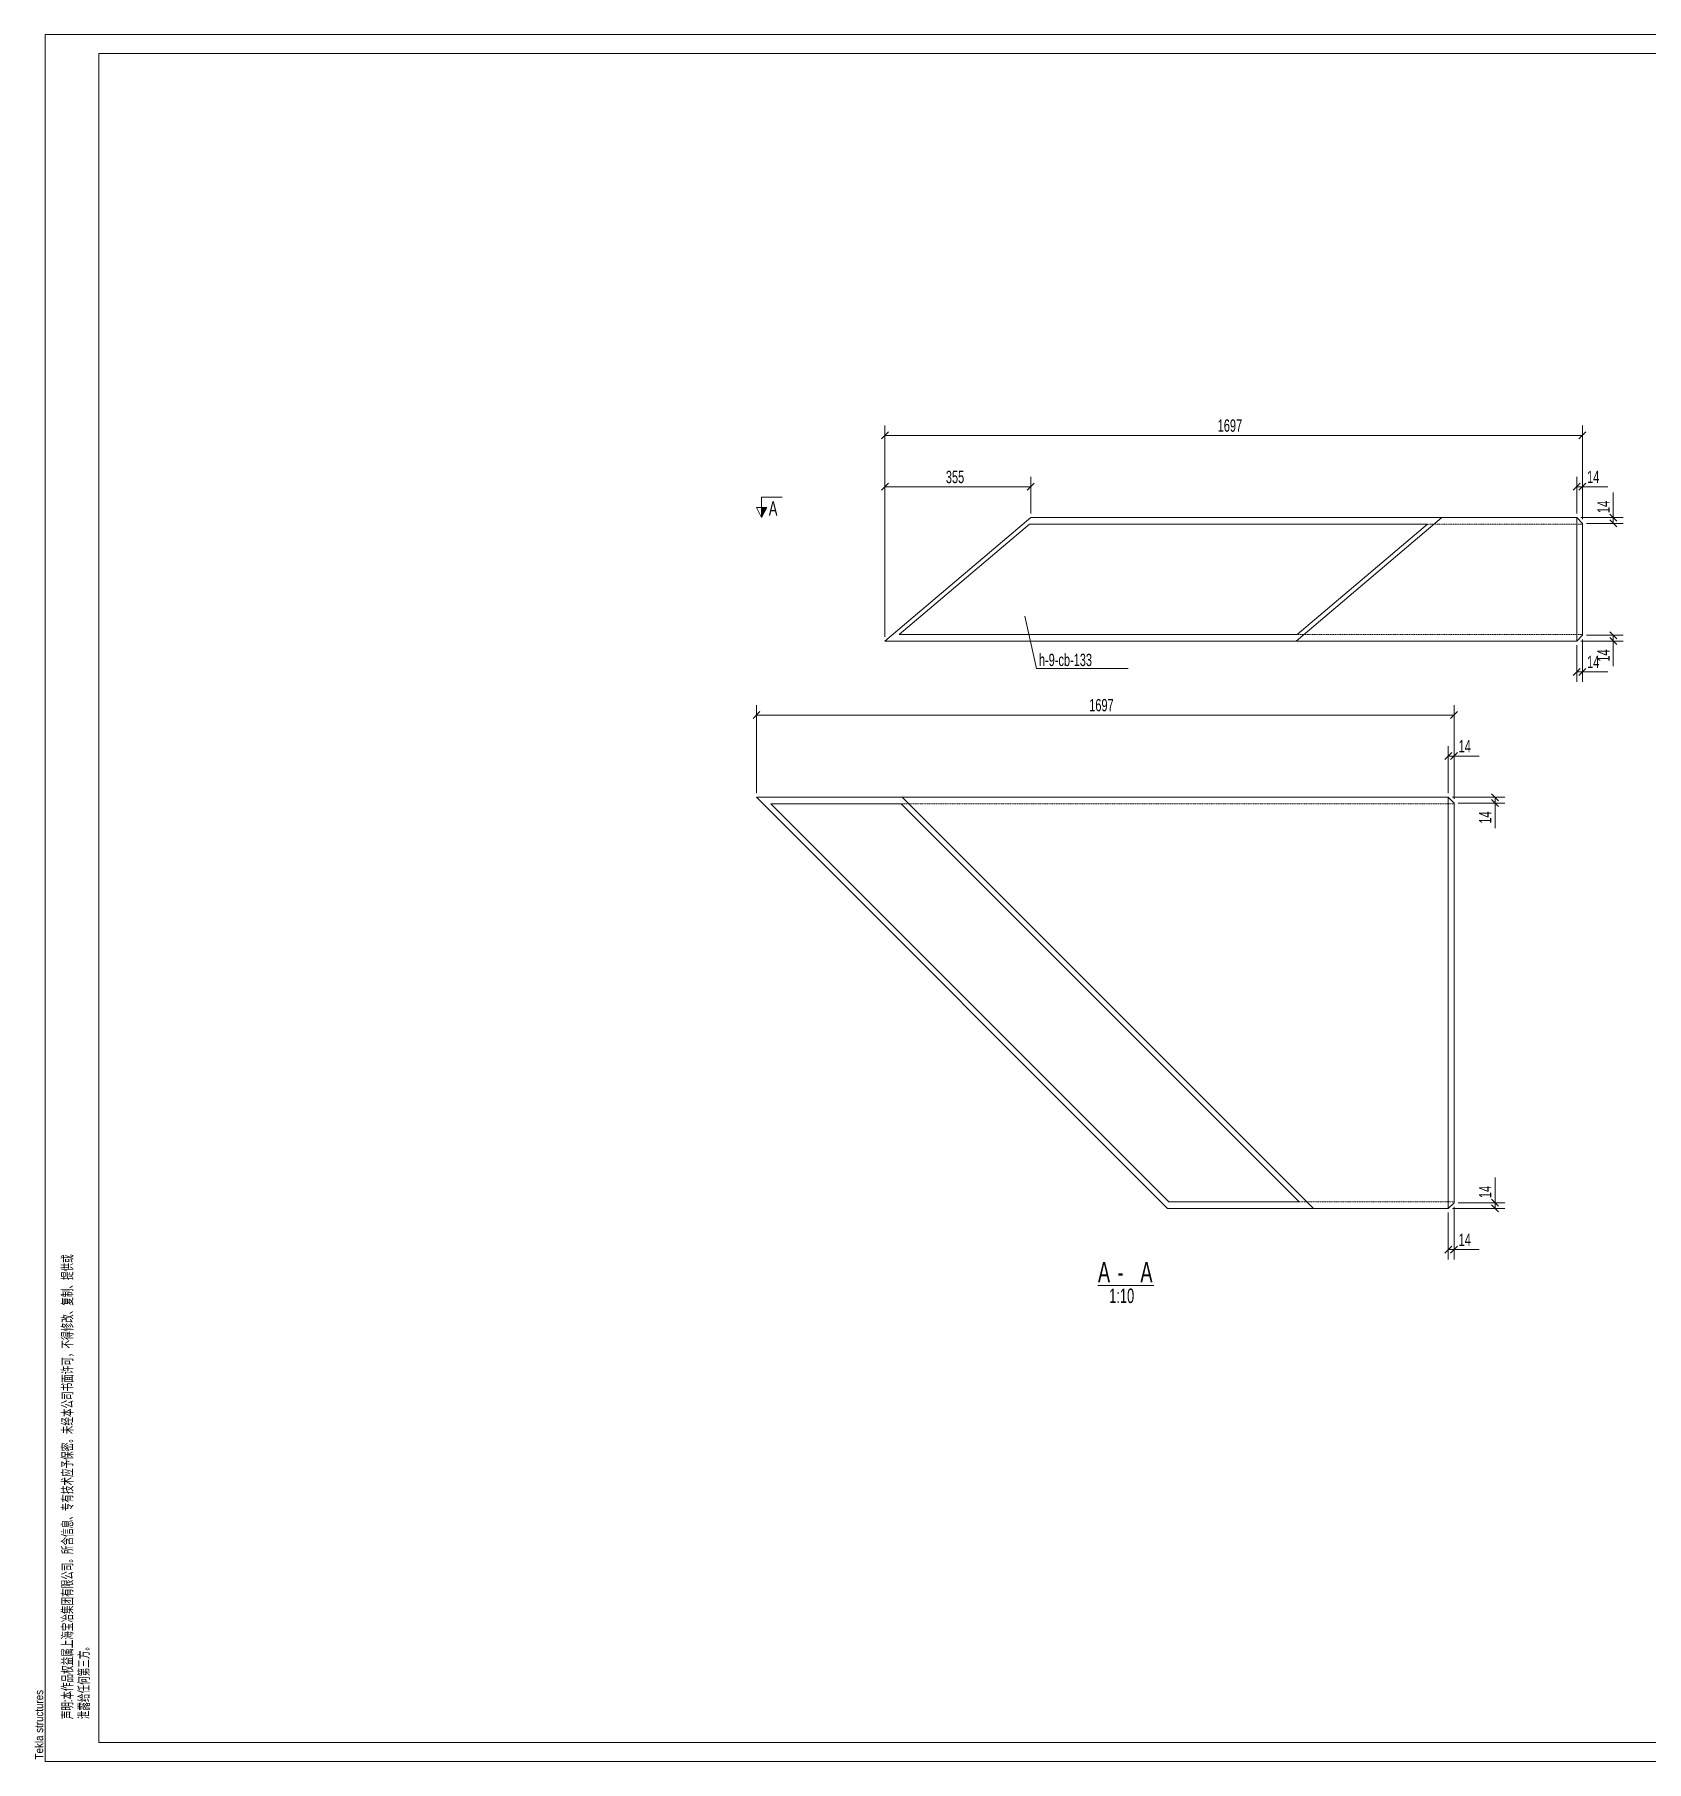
# Model space of a CAD drawing. Header units: millimetres. Extents: x 24 to 5990, y 50 to 4250.
# Drawn here: x 24 to 3945, y 50 to 4250 of the extents above; entities that cross this region are included whole.
import ezdxf

# ---------------------------------------------------------------- set-up
doc = ezdxf.new("R2010")
doc.units = ezdxf.units.MM
doc.linetypes.add('XKITLINE00', pattern=[0])
doc.linetypes.add('XKITLINE04', pattern=[3, 0.5, -0.5, 0.5, -0.5, 0.5, -0.5])
for name, color, linetype, lineweight in [('DrawingSheet', 5, 'Continuous', 0), ('OtherObjectType', 1, 'Continuous', 0), ('Part', 2, 'Continuous', 0), ('PartMark', 3, 'Continuous', 0), ('Section', 6, 'Continuous', 0), ('Z-DIMENSIONS', 1, 'Continuous', 0)]:
    doc.layers.add(name, color=color, linetype=linetype, lineweight=lineweight)
doc.styles.add('$TD_AUDIT_GENERATED_(CE)', font='ARIAL.TTF')
doc.styles.add('Arial', font='arial.ttf')
doc.styles.add('romsim', font='ARIAL.TTF')

# ---------------------------------------------------------------- blocks, each defined once
blk = doc.blocks.new('*A1')
at = {"layer": 'Part', "color": 4, "linetype": 'XKITLINE00', "lineweight": 0}
for p, q in [((2092.5, 2775), (2447.1, 3075)), ((2447.1, 3075), (3775.1, 3075)), ((3092.5, 2775), (3447.1, 3075)), ((3775.1, 3075), (3789.1, 3061)), ((3775.1, 3075), (3775.1, 2775)), ((2127.4, 2791), (2444.2, 3059)), ((3412.2, 3059), (2444.2, 3059)), ((3095.4, 2791), (3412.2, 3059)), ((3789.1, 3061), (3789.1, 2789)), ((3775.1, 2775), (2092.5, 2775)), ((3095.4, 2791), (2127.4, 2791)), ((3789.1, 2789), (3775.1, 2775))]:
    blk.add_line(p, q, dxfattribs=at)
at = {"layer": 'Part', "color": 7, "linetype": 'XKITLINE04', "lineweight": 0}
for p, q in [((3789.1, 3059), (3412.2, 3059)), ((3789.1, 2791), (3095.4, 2791))]:
    blk.add_line(p, q, dxfattribs=at)
blk = doc.blocks.new('*A2')
at = {"layer": 'Part', "color": 4, "linetype": 'XKITLINE00', "lineweight": 0}
for p, q in [((3462.6, 2395), (1780, 2395)), ((1780, 2395), (2780, 1395)), ((2134.6, 2395), (3134.6, 1395)), ((3462.6, 1395), (3462.6, 2395)), ((3476.6, 2381), (3462.6, 2395)), ((1814.9, 2379), (2782.9, 1411)), ((2131.7, 2379), (1814.9, 2379)), ((2131.7, 2379), (3099.7, 1411)), ((3476.6, 2381), (3476.6, 1409)), ((2780, 1395), (3462.6, 1395)), ((3099.7, 1411), (2782.9, 1411)), ((3476.6, 1409), (3462.6, 1395))]:
    blk.add_line(p, q, dxfattribs=at)
at = {"layer": 'Part', "color": 7, "linetype": 'XKITLINE04', "lineweight": 0}
for p, q in [((3476.6, 2379), (2131.7, 2379)), ((3476.6, 1411), (3099.7, 1411))]:
    blk.add_line(p, q, dxfattribs=at)
blk = doc.blocks.new('*A3')
at = {"layer": 'DrawingSheet', "color": 5, "linetype": 'XKITLINE00', "lineweight": 0}
for p, q in [((5990, 4250), (50, 4250)), ((50, 4250), (50, 50)), ((5990, 50), (5990, 4250)), ((50, 50), (5990, 50))]:
    blk.add_line(p, q, dxfattribs=at)
at = {"layer": 'DrawingSheet', "color": 5, "style": 'Arial', "width": 0.85}
blk.add_text('Tekla structures', height=20, rotation=90, dxfattribs=at).set_placement((45, 55))
blk = doc.blocks.new('*A5')
at = {"layer": 'OtherObjectType', "color": 7, "linetype": 'XKITLINE00', "lineweight": 0}
for p, q in [((50, 4250), (5990, 4250)), ((50, 50), (50, 4250)), ((180, 4203.5), (5940.3, 4203.5)), ((180, 96.5), (180, 4203.5)), ((5940.3, 96.5), (180, 96.5)), ((50, 50), (5990, 50))]:
    blk.add_line(p, q, dxfattribs=at)
at = {"layer": 'OtherObjectType', "color": 3, "style": '$TD_AUDIT_GENERATED_(CE)', "width": 0.595}
for s, p in [('\\M+5C9F9\\M+5C3F7:\\M+5B1BE\\M+5D7F7\\M+5C6B7\\M+5C8A8\\M+5D2E6\\M+5CAF4\\M+5C9CF\\M+5BAA3\\M+5B1A6\\M+5D2B1\\M+5BCAF\\M+5CDC5\\M+5D3D0\\M+5CFDE\\M+5B9AB\\M+5CBBE\\M+5A1A3\\M+5CBF9\\M+5BAAC\\M+5D0C5\\M+5CFA2\\M+5A1A2\\M+5D7A8\\M+5D3D0\\M+5BCBC\\M+5CAF5\\M+5D3A6\\M+5D3E8\\M+5B1A3\\M+5C3DC\\M+5A1A3\\M+5CEB4\\M+5BEAD\\M+5B1BE\\M+5B9AB\\M+5CBBE\\M+5CAE9\\M+5C3E6\\M+5D0ED\\M+5BFC9\\M+5A3AC\\M+5B2BB\\M+5B5C3\\M+5D0DE\\M+5B8C4\\M+5A1A2\\M+5B8B4\\M+5D6C6\\M+5A1A2\\M+5CCE1\\M+5B9A9\\M+5BBF2', (116, 153)), ('\\M+5D0B9\\M+5C2B6\\M+5B8F8\\M+5C8CE\\M+5BACE\\M+5B5DA\\M+5C8FD\\M+5B7BD\\M+5A1A3', (156, 153))]:
    blk.add_text(s, height=25, rotation=90, dxfattribs=at).set_placement(p)
blk = doc.blocks.new('*A6')
at = {"layer": 'Z-DIMENSIONS', "color": 3, "linetype": 'XKITLINE00', "lineweight": 0}
for p, q in [((2101, 3283.5), (2084, 3266.5)), ((2092.5, 2785), (2092.5, 3299)), ((3797.6, 3283.5), (3780.6, 3266.5)), ((3789.1, 3071), (3789.1, 3299)), ((2092.5, 3275), (3789.1, 3275))]:
    blk.add_line(p, q, dxfattribs=at)
at = {"layer": 'Z-DIMENSIONS', "color": 7}
for p in [(2092.5, 3275), (3789.1, 3275)]:
    blk.add_point(p, dxfattribs=at)
at = {"layer": 'Z-DIMENSIONS', "color": 7, "style": 'romsim', "width": 0.6375}
blk.add_text('1697', height=30, dxfattribs=at).set_placement((2901.8, 3284))
blk = doc.blocks.new('*A7')
at = {"layer": 'Z-DIMENSIONS', "color": 3, "linetype": 'XKITLINE00', "lineweight": 0}
for p, q in [((3785.1, 2775), (3888.1, 2775)), ((3799.1, 2789), (3888.1, 2789)), ((3855.6, 2797.5), (3872.6, 2780.5)), ((3855.6, 2783.5), (3872.6, 2766.5)), ((3864.1, 2775), (3864.1, 2789)), ((3864.1, 2775), (3864.1, 2713.5)), ((3864.1, 2775), (3864.1, 2713.5))]:
    blk.add_line(p, q, dxfattribs=at)
at = {"layer": 'Z-DIMENSIONS', "color": 7}
for p in [(3864.1, 2789), (3864.1, 2775)]:
    blk.add_point(p, dxfattribs=at)
at = {"layer": 'Z-DIMENSIONS', "color": 7, "style": 'romsim', "width": 0.6375}
blk.add_text('14', height=30, rotation=90.0002, dxfattribs=at).set_placement((3855.1, 2724.8))
blk = doc.blocks.new('*A8')
at = {"layer": 'Z-DIMENSIONS', "color": 3, "linetype": 'XKITLINE00', "lineweight": 0}
for p, q in [((3789.1, 2779), (3789.1, 2676)), ((3775.1, 2765), (3775.1, 2676)), ((3783.6, 2708.5), (3766.6, 2691.5)), ((3775.1, 2700), (3789.1, 2700)), ((3797.6, 2708.5), (3780.6, 2691.5)), ((3789.1, 2700), (3850.6, 2700)), ((3789.1, 2700), (3850.6, 2700))]:
    blk.add_line(p, q, dxfattribs=at)
at = {"layer": 'Z-DIMENSIONS', "color": 7}
for p in [(3775.1, 2700), (3789.1, 2700)]:
    blk.add_point(p, dxfattribs=at)
at = {"layer": 'Z-DIMENSIONS', "color": 7, "style": 'romsim', "width": 0.6375}
blk.add_text('14', height=30, dxfattribs=at).set_placement((3800.3, 2709))
blk = doc.blocks.new('*A9')
at = {"layer": 'Z-DIMENSIONS', "color": 3, "linetype": 'XKITLINE00', "lineweight": 0}
for p, q in [((3864.1, 3075), (3864.1, 3136.5)), ((3864.1, 3075), (3864.1, 3136.5)), ((3785.1, 3075), (3888.1, 3075)), ((3855.6, 3083.5), (3872.6, 3066.5)), ((3855.6, 3069.5), (3872.6, 3052.5)), ((3864.1, 3061), (3864.1, 3075)), ((3799.1, 3061), (3888.1, 3061))]:
    blk.add_line(p, q, dxfattribs=at)
at = {"layer": 'Z-DIMENSIONS', "color": 7}
for p in [(3864.1, 3075), (3864.1, 3061)]:
    blk.add_point(p, dxfattribs=at)
at = {"layer": 'Z-DIMENSIONS', "color": 7, "style": 'romsim', "width": 0.6375}
blk.add_text('14', height=30, rotation=90.0002, dxfattribs=at).set_placement((3855.1, 3086.2))
blk = doc.blocks.new('*A10')
at = {"layer": 'Z-DIMENSIONS', "color": 3, "linetype": 'XKITLINE00', "lineweight": 0}
for p, q in [((3783.6, 3158.5), (3766.6, 3141.5)), ((3775.1, 3085), (3775.1, 3174)), ((3797.6, 3158.5), (3780.6, 3141.5)), ((3789.1, 3071), (3789.1, 3174)), ((3775.1, 3150), (3789.1, 3150)), ((3789.1, 3150), (3850.6, 3150)), ((3789.1, 3150), (3850.6, 3150))]:
    blk.add_line(p, q, dxfattribs=at)
at = {"layer": 'Z-DIMENSIONS', "color": 7}
for p in [(3775.1, 3150), (3789.1, 3150)]:
    blk.add_point(p, dxfattribs=at)
at = {"layer": 'Z-DIMENSIONS', "color": 7, "style": 'romsim', "width": 0.6375}
blk.add_text('14', height=30, dxfattribs=at).set_placement((3800.3, 3159))
blk = doc.blocks.new('*A11')
at = {"layer": 'Z-DIMENSIONS', "color": 3, "linetype": 'XKITLINE00', "lineweight": 0}
for p, q in [((2101, 3158.5), (2084, 3141.5)), ((2092.5, 2785), (2092.5, 3174)), ((2455.6, 3158.5), (2438.7, 3141.5)), ((2447.1, 3085), (2447.1, 3174)), ((2092.5, 3150), (2447.1, 3150))]:
    blk.add_line(p, q, dxfattribs=at)
at = {"layer": 'Z-DIMENSIONS', "color": 7}
for p in [(2092.5, 3150), (2447.1, 3150)]:
    blk.add_point(p, dxfattribs=at)
at = {"layer": 'Z-DIMENSIONS', "color": 7, "style": 'romsim', "width": 0.6375}
blk.add_text('355', height=30, dxfattribs=at).set_placement((2240.6, 3159))
blk = doc.blocks.new('*A12')
at = {"layer": 'PartMark', "color": 7, "linetype": 'XKITLINE00', "lineweight": 0}
for p, q in [((2432.5, 2835.4), (2460.9, 2708.1)), ((2460.9, 2708.1), (2684.3, 2708.1))]:
    blk.add_line(p, q, dxfattribs=at)
at = {"layer": 'PartMark', "color": 7, "style": 'romsim', "width": 0.6375}
blk.add_text('h-9-cb-133', height=30, dxfattribs=at).set_placement((2466.9, 2714.1))
blk = doc.blocks.new('*A13')
at = {"layer": 'Section'}
for points in [[(1805, 3100), (1792.5, 3075), (1792.5, 3100)], [(4089.1, 3100), (4089.1, 3075), (4076.6, 3100)]]:
    blk.add_hatch(color=6, dxfattribs=at).paths.add_polyline_path(points, flags=17)
at = {"layer": 'Section', "color": 6, "linetype": 'XKITLINE00', "lineweight": 0}
for p, q in [((1792.5, 3125), (1842.5, 3125)), ((1792.5, 3125), (1792.5, 3075)), ((4089.1, 3125), (4039.1, 3125)), ((4089.1, 3125), (4089.1, 3075)), ((1792.5, 3075), (1780, 3100)), ((1805, 3100), (1780, 3100)), ((1792.5, 3075), (1805, 3100)), ((4076.6, 3100), (4101.6, 3100)), ((4089.1, 3075), (4076.6, 3100)), ((4101.6, 3100), (4089.1, 3075))]:
    blk.add_line(p, q, dxfattribs=at)
at = {"layer": 'Section', "color": 6, "style": 'romsim', "width": 0.6375}
for p in [(1810, 3080), (4048.9, 3080)]:
    blk.add_text('A', height=35, dxfattribs=at).set_placement(p)
blk = doc.blocks.new('*A14')
at = {"layer": 'Z-DIMENSIONS', "color": 3, "linetype": 'XKITLINE00', "lineweight": 0}
for p, q in [((1780, 2405), (1780, 2619)), ((3476.6, 2391), (3476.6, 2619)), ((1788.5, 2603.5), (1771.5, 2586.5)), ((1780, 2595), (3476.6, 2595)), ((3485.1, 2603.5), (3468.1, 2586.5))]:
    blk.add_line(p, q, dxfattribs=at)
at = {"layer": 'Z-DIMENSIONS', "color": 7}
for p in [(1780, 2595), (3476.6, 2595)]:
    blk.add_point(p, dxfattribs=at)
at = {"layer": 'Z-DIMENSIONS', "color": 7, "style": 'romsim', "width": 0.6375}
blk.add_text('1697', height=30, dxfattribs=at).set_placement((2589.3, 2604))
blk = doc.blocks.new('*A15')
at = {"layer": 'Z-DIMENSIONS', "color": 3, "linetype": 'XKITLINE00', "lineweight": 0}
for p, q in [((3576.6, 1409), (3576.6, 1470.5)), ((3576.6, 1409), (3576.6, 1470.5)), ((3472.6, 1395), (3600.6, 1395)), ((3486.6, 1409), (3600.6, 1409)), ((3568.1, 1417.5), (3585.1, 1400.5)), ((3568.1, 1403.5), (3585.1, 1386.5)), ((3576.6, 1395), (3576.6, 1409))]:
    blk.add_line(p, q, dxfattribs=at)
at = {"layer": 'Z-DIMENSIONS', "color": 7}
for p in [(3576.6, 1409), (3576.6, 1395)]:
    blk.add_point(p, dxfattribs=at)
at = {"layer": 'Z-DIMENSIONS', "color": 7, "style": 'romsim', "width": 0.6375}
blk.add_text('14', height=30, rotation=90.0002, dxfattribs=at).set_placement((3567.6, 1420.2))
blk = doc.blocks.new('*A16')
at = {"layer": 'Z-DIMENSIONS', "color": 3, "linetype": 'XKITLINE00', "lineweight": 0}
for p, q in [((3476.6, 1399), (3476.6, 1271)), ((3462.6, 1385), (3462.6, 1271)), ((3471.1, 1303.5), (3454.1, 1286.5)), ((3485.1, 1303.5), (3468.1, 1286.5)), ((3462.6, 1295), (3476.6, 1295)), ((3476.6, 1295), (3538.1, 1295)), ((3476.6, 1295), (3538.1, 1295))]:
    blk.add_line(p, q, dxfattribs=at)
at = {"layer": 'Z-DIMENSIONS', "color": 7}
for p in [(3462.6, 1295), (3476.6, 1295)]:
    blk.add_point(p, dxfattribs=at)
at = {"layer": 'Z-DIMENSIONS', "color": 7, "style": 'romsim', "width": 0.6375}
blk.add_text('14', height=30, dxfattribs=at).set_placement((3487.8, 1304))
blk = doc.blocks.new('*A17')
at = {"layer": 'Z-DIMENSIONS', "color": 3, "linetype": 'XKITLINE00', "lineweight": 0}
for p, q in [((3472.6, 2395), (3600.6, 2395)), ((3568.1, 2403.5), (3585.1, 2386.5)), ((3576.6, 2381), (3576.6, 2395)), ((3486.6, 2381), (3600.6, 2381)), ((3568.1, 2389.5), (3585.1, 2372.5)), ((3576.6, 2381), (3576.6, 2319.5)), ((3576.6, 2381), (3576.6, 2319.5))]:
    blk.add_line(p, q, dxfattribs=at)
at = {"layer": 'Z-DIMENSIONS', "color": 7}
for p in [(3576.6, 2395), (3576.6, 2381)]:
    blk.add_point(p, dxfattribs=at)
at = {"layer": 'Z-DIMENSIONS', "color": 7, "style": 'romsim', "width": 0.6375}
blk.add_text('14', height=30, rotation=90.0002, dxfattribs=at).set_placement((3567.6, 2330.8))
blk = doc.blocks.new('*A18')
at = {"layer": 'Z-DIMENSIONS', "color": 3, "linetype": 'XKITLINE00', "lineweight": 0}
for p, q in [((3471.1, 2503.5), (3454.1, 2486.5)), ((3462.6, 2405), (3462.6, 2519)), ((3462.6, 2495), (3476.6, 2495)), ((3485.1, 2503.5), (3468.1, 2486.5)), ((3476.6, 2391), (3476.6, 2519)), ((3476.6, 2495), (3538.1, 2495)), ((3476.6, 2495), (3538.1, 2495))]:
    blk.add_line(p, q, dxfattribs=at)
at = {"layer": 'Z-DIMENSIONS', "color": 7}
for p in [(3462.6, 2495), (3476.6, 2495)]:
    blk.add_point(p, dxfattribs=at)
at = {"layer": 'Z-DIMENSIONS', "color": 7, "style": 'romsim', "width": 0.6375}
blk.add_text('14', height=30, dxfattribs=at).set_placement((3487.8, 2504))
blk = doc.blocks.new('*A19')
at = {"layer": 'OtherObjectType', "color": 6, "linetype": 'XKITLINE00', "lineweight": 0}
blk.add_line((2610.5, 1207.5), (2746.1, 1207.5), dxfattribs=at)
at = {"layer": 'OtherObjectType', "color": 6, "style": 'romsim', "width": 0.6375}
for s, height, p in [('A', 50, (2610.5, 1215)), ('A', 50, (2713.6, 1215)), ('-', 50, (2658, 1215)), ('1:10', 35, (2638, 1165))]:
    blk.add_text(s, height=height, dxfattribs=at).set_placement(p)

msp = doc.modelspace()

# ---------------------------------------------------------------- block references
at = {"lineweight": 0}
for name in ['*A3', '*A5', '*A6', '*A11', '*A10', '*A13', '*A9', '*A1', '*A12', '*A8', '*A7', '*A14', '*A18', '*A2', '*A17', '*A15', '*A16', '*A19']:
    msp.add_blockref(name, (0, 0), dxfattribs=at)

doc.saveas('drawing.dxf')
